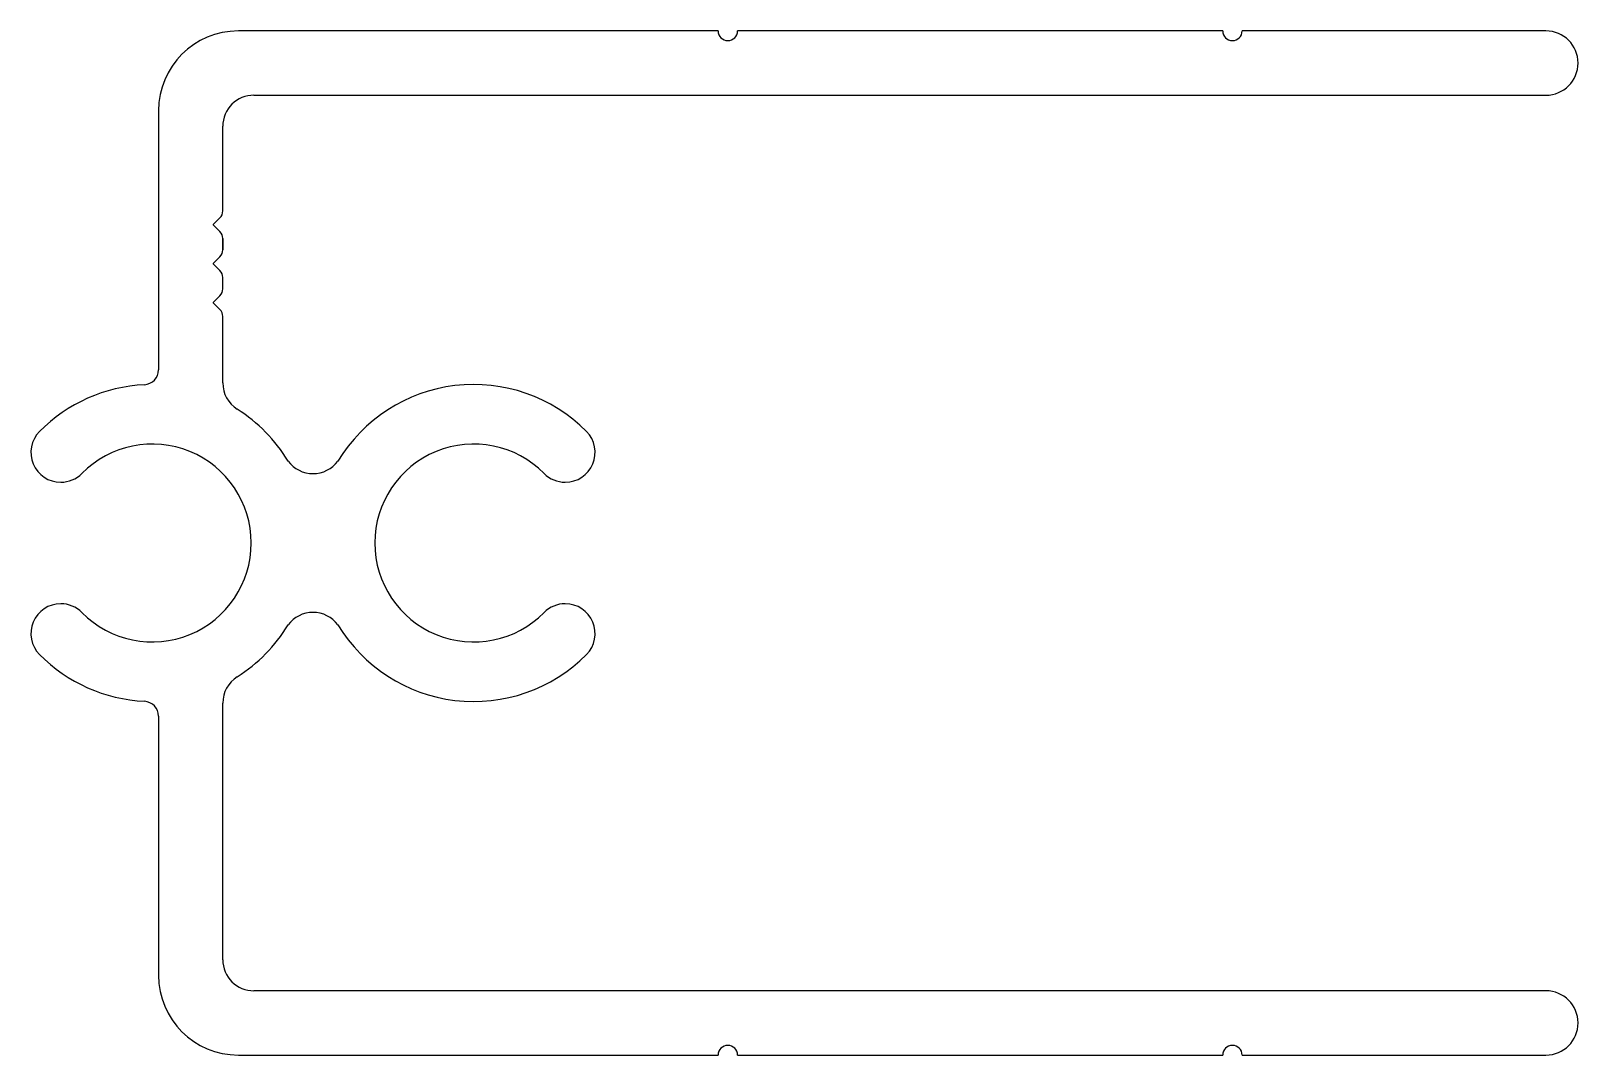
# Model space of a CAD drawing. Header units: inches. Extents: x -16.9 to 22.8, y 0.2 to 26.5.
import ezdxf

# ---------------------------------------------------------------- set-up
doc = ezdxf.new("R2010")
doc.units = ezdxf.units.IN
doc.header["$MEASUREMENT"] = 0

msp = doc.modelspace()

# ---------------------------------------------------------------- linework, layer by layer
at = {"color": 7}
for p, q in [((0.684, 26.534), (-11.626, 26.534)), ((13.634, 26.534), (1.184, 26.534)), ((21.929, 26.534), (14.134, 26.534)), ((22.754, 25.709), (22.754, 25.709)), ((-11.226, 24.884), (21.929, 24.884)), ((-13.676, 24.484), (-13.676, 17.829)), ((-12.026, 21.91), (-12.026, 24.084)), ((-12.026, 21.91), (-12.026, 21.91)), ((-12.026, 21.91), (-12.026, 21.91)), ((-12.026, 21.91), (-12.026, 21.91)), ((-12.27, 21.562), (-12.099, 21.733)), ((-12.099, 21.38), (-12.27, 21.551)), ((-12.026, 20.91), (-12.026, 21.203)), ((-12.026, 21.203), (-12.026, 20.91)), ((-12.026, 20.91), (-12.026, 21.203)), ((-12.026, 21.203), (-12.026, 20.91)), ((-12.026, 20.91), (-12.026, 21.203)), ((-12.27, 20.562), (-12.099, 20.733)), ((-12.026, 20.91), (-12.026, 20.91)), ((-12.099, 20.38), (-12.27, 20.551)), ((-12.026, 19.91), (-12.026, 20.203)), ((-12.27, 19.562), (-12.099, 19.733)), ((-12.099, 19.38), (-12.27, 19.551)), ((-12.026, 17.496), (-12.026, 19.203)), ((-16.185, 14.944), (-16.185, 14.944)), ((-3.237, 14.944), (-3.237, 14.944)), ((-12.026, 2.684), (-12.026, 9.272)), ((-13.676, 8.939), (-13.676, 2.284)), ((21.929, 1.884), (-11.226, 1.884)), ((22.754, 1.059), (22.754, 1.059)), ((-11.626, 0.234), (0.684, 0.234)), ((1.184, 0.234), (13.634, 0.234)), ((14.134, 0.234), (21.929, 0.234))]:
    msp.add_line(p, q, dxfattribs=at)
for centre, radius, start, end in [((-11.626, 24.484), 2.05, 90, 180), ((0.934, 26.534), 0.25, 180, 0), ((13.884, 26.534), 0.25, 180, 0), ((21.929, 25.709), 0.825, 360, 90), ((21.929, 25.709), 0.825, 270, 0), ((-11.226, 24.084), 0.8, 90, 180), ((-12.276, 21.91), 0.25, 315, 360), ((-12.264, 21.557), 0.008, 135, 225), ((-12.276, 21.203), 0.25, 360, 45), ((-12.276, 20.91), 0.25, 315, 360), ((-12.264, 20.557), 0.008, 135, 225), ((-12.276, 20.203), 0.25, 360, 45), ((-12.276, 19.91), 0.25, 315, 360), ((-12.264, 19.557), 0.008, 135, 225), ((-12.276, 19.203), 0.25, 0, 45), ((-14.056, 17.829), 0.38, 272.8338, 360), ((-11.226, 17.496), 0.8, 180, 237.5927), ((-13.836, 13.384), 4.07, 92.8338, 135.2932), ((-5.586, 13.384), 4.07, 44.7068, 148.8753), ((-13.836, 13.384), 4.07, 31.1247, 57.5927), ((-16.185, 15.709), 0.765, 135.2932, 270), ((-13.836, 13.384), 2.54, 224.7068, 135.2932), ((-5.586, 13.384), 2.54, 44.7068, 315.2932), ((-3.237, 15.709), 0.765, 270, 44.7068), ((-9.711, 15.967), 0.8, 216.7622, 323.2378), ((-16.185, 15.709), 0.765, 270, 315.2932), ((-3.237, 15.709), 0.765, 224.7068, 270), ((-16.185, 11.059), 0.765, 90, 224.7068), ((-16.185, 11.059), 0.765, 44.7068, 90), ((-9.711, 10.801), 0.8, 36.7622, 143.2378), ((-3.237, 11.059), 0.765, 90, 135.2932), ((-3.237, 11.059), 0.765, 315.2932, 90), ((-13.836, 13.384), 4.07, 302.4073, 328.8753), ((-5.586, 13.384), 4.07, 211.1247, 315.2932), ((-13.836, 13.384), 4.07, 224.7068, 267.1662), ((-11.226, 9.272), 0.8, 122.4073, 180), ((-14.056, 8.939), 0.38, 360, 87.1662), ((-11.226, 2.684), 0.8, 180, 270), ((-11.626, 2.284), 2.05, 180, 270), ((21.929, 1.059), 0.825, 360, 90), ((21.929, 1.059), 0.825, 270, 0), ((0.934, 0.234), 0.25, 0, 180), ((13.884, 0.234), 0.25, 0, 180)]:
    msp.add_arc(centre, radius, start, end, dxfattribs=at)

doc.saveas('drawing.dxf')
